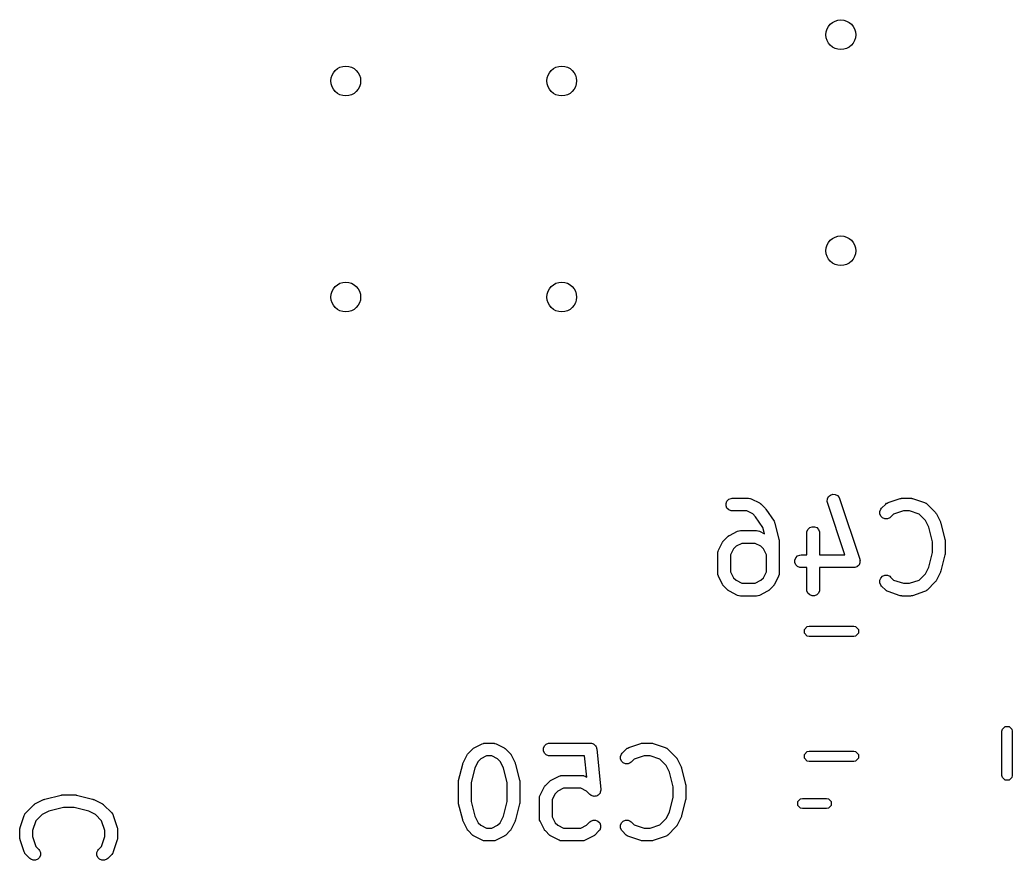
# Model space of a CAD drawing. Header units: inches. Extents: x -2.1 to 1.78, y 0.53 to 2.74.
# Drawn here: x -1.6209 to -1.1615, y 2.3543 to 2.7433 of the extents above; entities that cross this region are included whole.
import ezdxf

# ---------------------------------------------------------------- set-up
doc = ezdxf.new("R2010")
doc.units = ezdxf.units.IN
doc.header["$MEASUREMENT"] = 0
doc.layers.add('BLACK', color=250, linetype='CONTINUOUS')

msp = doc.modelspace()

# ---------------------------------------------------------------- linework, layer by layer
at = {"layer": 'BLACK', "linetype": 'CONTINUOUS'}
for p, q in [((-1.24703, 2.52156), (-1.24651, 2.52259)), ((-1.24651, 2.52259), (-1.24564, 2.52334)), ((-1.24564, 2.52334), (-1.24455, 2.52371)), ((-1.24455, 2.52371), (-1.2434, 2.52363)), ((-1.2434, 2.52363), (-1.24237, 2.52311)), ((-1.24237, 2.52311), (-1.24162, 2.52224)), ((-1.29395, 2.51948), (-1.2935, 2.52055)), ((-1.29395, 2.51833), (-1.29395, 2.51948)), ((-1.2935, 2.51726), (-1.29395, 2.51833)), ((-1.2935, 2.52055), (-1.29269, 2.52136)), ((-1.29269, 2.52136), (-1.29163, 2.5218)), ((-1.29163, 2.5218), (-1.29105, 2.52186)), ((-1.29105, 2.52186), (-1.28355, 2.52186)), ((-1.28355, 2.52186), (-1.28297, 2.5218)), ((-1.28297, 2.5218), (-1.28288, 2.52176)), ((-1.28288, 2.52176), (-1.28277, 2.52175)), ((-1.28277, 2.52175), (-1.28223, 2.52155)), ((-1.28223, 2.52155), (-1.27848, 2.51967)), ((-1.27848, 2.51967), (-1.27823, 2.51951)), ((-1.27823, 2.51951), (-1.27816, 2.51949)), ((-1.27816, 2.51949), (-1.27808, 2.51942)), ((-1.27808, 2.51942), (-1.27799, 2.51936)), ((-1.27799, 2.51936), (-1.27794, 2.5193)), ((-1.27794, 2.5193), (-1.27771, 2.51912)), ((-1.27771, 2.51912), (-1.27584, 2.51724)), ((-1.24711, 2.52041), (-1.24703, 2.52156)), ((-1.24698, 2.51985), (-1.24711, 2.52041)), ((-1.2389, 2.49561), (-1.24698, 2.51985)), ((-1.24162, 2.52224), (-1.24138, 2.52171)), ((-1.24138, 2.52171), (-1.23201, 2.49359)), ((-1.2219, 2.51724), (-1.22002, 2.51912)), ((-1.22002, 2.51912), (-1.21957, 2.51949)), ((-1.21957, 2.51949), (-1.21948, 2.51953)), ((-1.21948, 2.51953), (-1.2194, 2.5196)), ((-1.2194, 2.5196), (-1.21887, 2.51983)), ((-1.21887, 2.51983), (-1.21324, 2.52171)), ((-1.21324, 2.52171), (-1.21296, 2.52177)), ((-1.21296, 2.52177), (-1.21289, 2.5218)), ((-1.21289, 2.5218), (-1.21278, 2.52181)), ((-1.21278, 2.52181), (-1.21268, 2.52183)), ((-1.21268, 2.52183), (-1.2126, 2.52183)), ((-1.2126, 2.52183), (-1.21231, 2.52186)), ((-1.21231, 2.52186), (-1.20856, 2.52186)), ((-1.20856, 2.52186), (-1.20827, 2.52183)), ((-1.20827, 2.52183), (-1.20819, 2.52183)), ((-1.20819, 2.52183), (-1.20809, 2.52181)), ((-1.20809, 2.52181), (-1.20798, 2.5218)), ((-1.20798, 2.5218), (-1.20791, 2.52177)), ((-1.20791, 2.52177), (-1.20763, 2.52171)), ((-1.20763, 2.52171), (-1.202, 2.51983)), ((-1.202, 2.51983), (-1.20147, 2.5196)), ((-1.20147, 2.5196), (-1.20139, 2.51953)), ((-1.20139, 2.51953), (-1.2013, 2.51949)), ((-1.2013, 2.51949), (-1.20085, 2.51912)), ((-1.20085, 2.51912), (-1.1971, 2.51537)), ((-1.29269, 2.51645), (-1.2935, 2.51726)), ((-1.29163, 2.51601), (-1.29269, 2.51645)), ((-1.29105, 2.51595), (-1.29163, 2.51601)), ((-1.28425, 2.51595), (-1.29105, 2.51595)), ((-1.28155, 2.5146), (-1.28425, 2.51595)), ((-1.28022, 2.51327), (-1.28155, 2.5146)), ((-1.27692, 2.50832), (-1.28022, 2.51327)), ((-1.27584, 2.51724), (-1.27584, 2.51724)), ((-1.27584, 2.51724), (-1.27584, 2.51724)), ((-1.27584, 2.51724), (-1.27565, 2.51701)), ((-1.27565, 2.51701), (-1.27547, 2.5168)), ((-1.27547, 2.5168), (-1.27547, 2.51679)), ((-1.27547, 2.51679), (-1.27547, 2.51679)), ((-1.27547, 2.51679), (-1.27172, 2.51117)), ((-1.2227, 2.51573), (-1.22226, 2.5168)), ((-1.2227, 2.51458), (-1.2227, 2.51573)), ((-1.22226, 2.51351), (-1.2227, 2.51458)), ((-1.22226, 2.5168), (-1.2219, 2.51724)), ((-1.22145, 2.5127), (-1.22226, 2.51351)), ((-1.21634, 2.51445), (-1.21772, 2.51307)), ((-1.21183, 2.51595), (-1.21634, 2.51445)), ((-1.20904, 2.51595), (-1.21183, 2.51595)), ((-1.20453, 2.51445), (-1.20904, 2.51595)), ((-1.20161, 2.51153), (-1.20453, 2.51445)), ((-1.1971, 2.51537), (-1.19691, 2.51514)), ((-1.19691, 2.51514), (-1.19685, 2.51509)), ((-1.19685, 2.51509), (-1.1968, 2.515)), ((-1.1968, 2.515), (-1.19673, 2.51492)), ((-1.19673, 2.51492), (-1.1967, 2.51485)), ((-1.1967, 2.51485), (-1.19655, 2.5146)), ((-1.19655, 2.5146), (-1.19467, 2.51085)), ((-1.27172, 2.51117), (-1.27155, 2.51085)), ((-1.27155, 2.51085), (-1.27151, 2.51079)), ((-1.27151, 2.51079), (-1.27148, 2.51072)), ((-1.27148, 2.51072), (-1.27145, 2.51066)), ((-1.27145, 2.51066), (-1.27143, 2.51059)), ((-1.27143, 2.51059), (-1.27131, 2.51025)), ((-1.27131, 2.51025), (-1.26944, 2.50275)), ((-1.2552, 2.50824), (-1.25413, 2.50868)), ((-1.25413, 2.50868), (-1.25298, 2.50868)), ((-1.25298, 2.50868), (-1.25191, 2.50824)), ((-1.22038, 2.51226), (-1.22145, 2.5127)), ((-1.21923, 2.51226), (-1.22038, 2.51226)), ((-1.21817, 2.5127), (-1.21923, 2.51226)), ((-1.21772, 2.51307), (-1.21817, 2.5127)), ((-1.2001, 2.5085), (-1.20161, 2.51153)), ((-1.19467, 2.51085), (-1.19465, 2.51081)), ((-1.19465, 2.51081), (-1.19464, 2.51079)), ((-1.19464, 2.51079), (-1.19456, 2.51055)), ((-1.19456, 2.51055), (-1.19446, 2.51031)), ((-1.19446, 2.51031), (-1.19446, 2.51029)), ((-1.19446, 2.51029), (-1.19445, 2.51025)), ((-1.19445, 2.51025), (-1.19257, 2.50275)), ((-1.29501, 2.50224), (-1.29314, 2.50412)), ((-1.29314, 2.50412), (-1.29291, 2.50431)), ((-1.29291, 2.50431), (-1.29286, 2.50436)), ((-1.29286, 2.50436), (-1.29277, 2.50442)), ((-1.29277, 2.50442), (-1.29269, 2.50449)), ((-1.29269, 2.50449), (-1.29262, 2.50452)), ((-1.29262, 2.50452), (-1.29237, 2.50467)), ((-1.29237, 2.50467), (-1.28862, 2.50655)), ((-1.28862, 2.50655), (-1.28808, 2.50675)), ((-1.28808, 2.50675), (-1.28797, 2.50676)), ((-1.28797, 2.50676), (-1.28788, 2.5068)), ((-1.28788, 2.5068), (-1.2873, 2.50686)), ((-1.2873, 2.50686), (-1.2798, 2.50686)), ((-1.2798, 2.50686), (-1.27923, 2.5068)), ((-1.27923, 2.5068), (-1.27913, 2.50676)), ((-1.27913, 2.50676), (-1.27902, 2.50675)), ((-1.27902, 2.50675), (-1.27848, 2.50655)), ((-1.27848, 2.50655), (-1.27619, 2.5054)), ((-1.27619, 2.5054), (-1.27692, 2.50832)), ((-1.25651, 2.50578), (-1.25645, 2.50636)), ((-1.25651, 2.49561), (-1.25651, 2.50578)), ((-1.25645, 2.50636), (-1.25601, 2.50742)), ((-1.25601, 2.50742), (-1.2552, 2.50824)), ((-1.25191, 2.50824), (-1.2511, 2.50742)), ((-1.2511, 2.50742), (-1.25066, 2.50636)), ((-1.25066, 2.50636), (-1.2506, 2.50578)), ((-1.2506, 2.50578), (-1.2506, 2.49561)), ((-1.19839, 2.50167), (-1.2001, 2.5085)), ((-1.29744, 2.49773), (-1.29557, 2.50148)), ((-1.29557, 2.50148), (-1.29541, 2.50173)), ((-1.29541, 2.50173), (-1.29538, 2.5018)), ((-1.29538, 2.5018), (-1.29531, 2.50188)), ((-1.29531, 2.50188), (-1.29526, 2.50197)), ((-1.29526, 2.50197), (-1.2952, 2.50202)), ((-1.2952, 2.50202), (-1.29501, 2.50224)), ((-1.2893, 2.49961), (-1.2905, 2.49841)), ((-1.2866, 2.50095), (-1.2893, 2.49961)), ((-1.2805, 2.50095), (-1.2866, 2.50095)), ((-1.2778, 2.49961), (-1.2805, 2.50095)), ((-1.2766, 2.49841), (-1.2778, 2.49961)), ((-1.26944, 2.50275), (-1.26942, 2.50265)), ((-1.26942, 2.50265), (-1.26941, 2.50261)), ((-1.26941, 2.50261), (-1.26938, 2.50239)), ((-1.26938, 2.50239), (-1.26935, 2.50218)), ((-1.26935, 2.50218), (-1.26936, 2.50213)), ((-1.26936, 2.50213), (-1.26935, 2.50203)), ((-1.26935, 2.50203), (-1.26935, 2.48703)), ((-1.19839, 2.49677), (-1.19839, 2.50167)), ((-1.19257, 2.50275), (-1.19256, 2.50265)), ((-1.19256, 2.50265), (-1.19254, 2.50261)), ((-1.19254, 2.50261), (-1.19252, 2.50239)), ((-1.19252, 2.50239), (-1.19249, 2.50218)), ((-1.19249, 2.50218), (-1.19249, 2.50213)), ((-1.19249, 2.50213), (-1.19248, 2.50203)), ((-1.19248, 2.50203), (-1.19248, 2.49641)), ((-1.29775, 2.49641), (-1.2977, 2.49698)), ((-1.29775, 2.48703), (-1.29775, 2.49641)), ((-1.2977, 2.49698), (-1.29765, 2.49708)), ((-1.29765, 2.49719), (-1.29744, 2.49773)), ((-1.29765, 2.49708), (-1.29765, 2.49719)), ((-1.2905, 2.49841), (-1.29185, 2.49571)), ((-1.29185, 2.49571), (-1.29185, 2.48773)), ((-1.27526, 2.49571), (-1.2766, 2.49841)), ((-1.27526, 2.48773), (-1.27526, 2.49571)), ((-1.26163, 2.4943), (-1.26082, 2.49511)), ((-1.26082, 2.49511), (-1.25975, 2.49555)), ((-1.25975, 2.49555), (-1.25918, 2.49561)), ((-1.25918, 2.49561), (-1.25651, 2.49561)), ((-1.2506, 2.49561), (-1.2389, 2.49561)), ((-1.2001, 2.48994), (-1.19839, 2.49677)), ((-1.19257, 2.49569), (-1.19445, 2.48819)), ((-1.19256, 2.49579), (-1.19257, 2.49569)), ((-1.19254, 2.49583), (-1.19256, 2.49579)), ((-1.19252, 2.49605), (-1.19254, 2.49583)), ((-1.19249, 2.49626), (-1.19252, 2.49605)), ((-1.19248, 2.49641), (-1.19249, 2.49631)), ((-1.19249, 2.49631), (-1.19249, 2.49626)), ((-1.26207, 2.49323), (-1.26163, 2.4943)), ((-1.26207, 2.49208), (-1.26207, 2.49323)), ((-1.26163, 2.49102), (-1.26207, 2.49208)), ((-1.26082, 2.4902), (-1.26163, 2.49102)), ((-1.23283, 2.49054), (-1.23317, 2.4902)), ((-1.23247, 2.49085), (-1.23283, 2.49054)), ((-1.23243, 2.49094), (-1.23247, 2.49085)), ((-1.23235, 2.49102), (-1.23243, 2.49094)), ((-1.23217, 2.49146), (-1.23235, 2.49102)), ((-1.23196, 2.49188), (-1.23217, 2.49146)), ((-1.23201, 2.49359), (-1.23194, 2.49331)), ((-1.23195, 2.49198), (-1.23196, 2.49188)), ((-1.23191, 2.49208), (-1.23195, 2.49198)), ((-1.23194, 2.49331), (-1.23191, 2.49323)), ((-1.23191, 2.49323), (-1.23191, 2.49317)), ((-1.23191, 2.49317), (-1.23188, 2.49303)), ((-1.23188, 2.49303), (-1.23191, 2.49256)), ((-1.23191, 2.49256), (-1.23191, 2.49208)), ((-1.2977, 2.48646), (-1.29775, 2.48703)), ((-1.29765, 2.48636), (-1.2977, 2.48646)), ((-1.29765, 2.48625), (-1.29765, 2.48636)), ((-1.29744, 2.48571), (-1.29765, 2.48625)), ((-1.29557, 2.48196), (-1.29744, 2.48571)), ((-1.29185, 2.48773), (-1.2905, 2.48503)), ((-1.2766, 2.48503), (-1.27526, 2.48773)), ((-1.26966, 2.48571), (-1.27154, 2.48196)), ((-1.26945, 2.48625), (-1.26966, 2.48571)), ((-1.26941, 2.48646), (-1.26945, 2.48636)), ((-1.26945, 2.48636), (-1.26945, 2.48625)), ((-1.26935, 2.48703), (-1.26941, 2.48646)), ((-1.25975, 2.48976), (-1.26082, 2.4902)), ((-1.25918, 2.48971), (-1.25975, 2.48976)), ((-1.25651, 2.48971), (-1.25918, 2.48971)), ((-1.25651, 2.47953), (-1.25651, 2.48971)), ((-1.23481, 2.48971), (-1.2506, 2.48971)), ((-1.2506, 2.48971), (-1.2506, 2.47953)), ((-1.23452, 2.48973), (-1.23481, 2.48971)), ((-1.23444, 2.48973), (-1.23452, 2.48973)), ((-1.23438, 2.48975), (-1.23444, 2.48973)), ((-1.23423, 2.48976), (-1.23438, 2.48975)), ((-1.23379, 2.48994), (-1.23423, 2.48976)), ((-1.23334, 2.49009), (-1.23379, 2.48994)), ((-1.23326, 2.49016), (-1.23334, 2.49009)), ((-1.23317, 2.4902), (-1.23326, 2.49016)), ((-1.22226, 2.48492), (-1.22145, 2.48574)), ((-1.22145, 2.48574), (-1.22038, 2.48618)), ((-1.22038, 2.48618), (-1.21923, 2.48618)), ((-1.21923, 2.48618), (-1.21817, 2.48574)), ((-1.21817, 2.48574), (-1.21772, 2.48537)), ((-1.20453, 2.48399), (-1.20161, 2.48691)), ((-1.20161, 2.48691), (-1.2001, 2.48994)), ((-1.19467, 2.48759), (-1.19655, 2.48384)), ((-1.19465, 2.48763), (-1.19467, 2.48759)), ((-1.19464, 2.48765), (-1.19465, 2.48763)), ((-1.19456, 2.48789), (-1.19464, 2.48765)), ((-1.19446, 2.48813), (-1.19456, 2.48789)), ((-1.19445, 2.48819), (-1.19446, 2.48815)), ((-1.19446, 2.48815), (-1.19446, 2.48813)), ((-1.29541, 2.48172), (-1.29557, 2.48196)), ((-1.29538, 2.48164), (-1.29541, 2.48172)), ((-1.29531, 2.48156), (-1.29538, 2.48164)), ((-1.29526, 2.48147), (-1.29531, 2.48156)), ((-1.2952, 2.48142), (-1.29526, 2.48147)), ((-1.29501, 2.4812), (-1.2952, 2.48142)), ((-1.29314, 2.47932), (-1.29501, 2.4812)), ((-1.2905, 2.48503), (-1.2893, 2.48384)), ((-1.2893, 2.48384), (-1.2866, 2.48249)), ((-1.2866, 2.48249), (-1.2805, 2.48249)), ((-1.2805, 2.48249), (-1.2778, 2.48384)), ((-1.2778, 2.48384), (-1.2766, 2.48503)), ((-1.27209, 2.4812), (-1.27396, 2.47932)), ((-1.2719, 2.48142), (-1.27209, 2.4812)), ((-1.27184, 2.48147), (-1.2719, 2.48142)), ((-1.27179, 2.48156), (-1.27184, 2.48147)), ((-1.27172, 2.48164), (-1.27179, 2.48156)), ((-1.27169, 2.48172), (-1.27172, 2.48164)), ((-1.27154, 2.48196), (-1.27169, 2.48172)), ((-1.2227, 2.48386), (-1.22226, 2.48492)), ((-1.2227, 2.48271), (-1.2227, 2.48386)), ((-1.22226, 2.48164), (-1.2227, 2.48271)), ((-1.2219, 2.4812), (-1.22226, 2.48164)), ((-1.22002, 2.47932), (-1.2219, 2.4812)), ((-1.21772, 2.48537), (-1.21634, 2.48399)), ((-1.21634, 2.48399), (-1.21183, 2.48249)), ((-1.21183, 2.48249), (-1.20904, 2.48249)), ((-1.20904, 2.48249), (-1.20453, 2.48399)), ((-1.1971, 2.48307), (-1.20085, 2.47932)), ((-1.19691, 2.4833), (-1.1971, 2.48307)), ((-1.19685, 2.48335), (-1.19691, 2.4833)), ((-1.1968, 2.48344), (-1.19685, 2.48335)), ((-1.19673, 2.48352), (-1.1968, 2.48344)), ((-1.1967, 2.48359), (-1.19673, 2.48352)), ((-1.19655, 2.48384), (-1.1967, 2.48359)), ((-1.29291, 2.47914), (-1.29314, 2.47932)), ((-1.29286, 2.47908), (-1.29291, 2.47914)), ((-1.29277, 2.47902), (-1.29286, 2.47908)), ((-1.29269, 2.47895), (-1.29277, 2.47902)), ((-1.29262, 2.47892), (-1.29269, 2.47895)), ((-1.29237, 2.47877), (-1.29262, 2.47892)), ((-1.28862, 2.47689), (-1.29237, 2.47877)), ((-1.28808, 2.47669), (-1.28862, 2.47689)), ((-1.28797, 2.47668), (-1.28808, 2.47669)), ((-1.28788, 2.47664), (-1.28797, 2.47668)), ((-1.2873, 2.47658), (-1.28788, 2.47664)), ((-1.2798, 2.47658), (-1.2873, 2.47658)), ((-1.27923, 2.47664), (-1.2798, 2.47658)), ((-1.27913, 2.47668), (-1.27923, 2.47664)), ((-1.27902, 2.47669), (-1.27913, 2.47668)), ((-1.27848, 2.47689), (-1.27902, 2.47669)), ((-1.27473, 2.47877), (-1.27848, 2.47689)), ((-1.27448, 2.47892), (-1.27473, 2.47877)), ((-1.27441, 2.47895), (-1.27448, 2.47892)), ((-1.27433, 2.47902), (-1.27441, 2.47895)), ((-1.27424, 2.47908), (-1.27433, 2.47902)), ((-1.27419, 2.47914), (-1.27424, 2.47908)), ((-1.27396, 2.47932), (-1.27419, 2.47914)), ((-1.25645, 2.47896), (-1.25651, 2.47953)), ((-1.25601, 2.47789), (-1.25645, 2.47896)), ((-1.2552, 2.47708), (-1.25601, 2.47789)), ((-1.25413, 2.47664), (-1.2552, 2.47708)), ((-1.25298, 2.47664), (-1.25413, 2.47664)), ((-1.25191, 2.47708), (-1.25298, 2.47664)), ((-1.2511, 2.47789), (-1.25191, 2.47708)), ((-1.25066, 2.47896), (-1.2511, 2.47789)), ((-1.2506, 2.47953), (-1.25066, 2.47896)), ((-1.21957, 2.47895), (-1.22002, 2.47932)), ((-1.21948, 2.47891), (-1.21957, 2.47895)), ((-1.2194, 2.47884), (-1.21948, 2.47891)), ((-1.21887, 2.47861), (-1.2194, 2.47884)), ((-1.21324, 2.47673), (-1.21887, 2.47861)), ((-1.21296, 2.47667), (-1.21324, 2.47673)), ((-1.21289, 2.47664), (-1.21296, 2.47667)), ((-1.21278, 2.47663), (-1.21289, 2.47664)), ((-1.21268, 2.47661), (-1.21278, 2.47663)), ((-1.2126, 2.47661), (-1.21268, 2.47661)), ((-1.21231, 2.47658), (-1.2126, 2.47661)), ((-1.20856, 2.47658), (-1.21231, 2.47658)), ((-1.20827, 2.47661), (-1.20856, 2.47658)), ((-1.20819, 2.47661), (-1.20827, 2.47661)), ((-1.20809, 2.47663), (-1.20819, 2.47661)), ((-1.20798, 2.47664), (-1.20809, 2.47663)), ((-1.20791, 2.47667), (-1.20798, 2.47664)), ((-1.20763, 2.47673), (-1.20791, 2.47667)), ((-1.202, 2.47861), (-1.20763, 2.47673)), ((-1.20147, 2.47884), (-1.202, 2.47861)), ((-1.20139, 2.47891), (-1.20147, 2.47884)), ((-1.2013, 2.47895), (-1.20139, 2.47891)), ((-1.20085, 2.47932), (-1.2013, 2.47895)), ((-1.25759, 2.46114), (-1.25631, 2.46242)), ((-1.25759, 2.45933), (-1.25759, 2.46114)), ((-1.25631, 2.45805), (-1.25759, 2.45933)), ((-1.25631, 2.46242), (-1.2554, 2.4626)), ((-1.2554, 2.4626), (-1.23483, 2.4626)), ((-1.23483, 2.4626), (-1.23393, 2.46242)), ((-1.23393, 2.46242), (-1.23265, 2.46114)), ((-1.23265, 2.45933), (-1.23393, 2.45805)), ((-1.23265, 2.46114), (-1.23265, 2.45933)), ((-1.2554, 2.45787), (-1.25631, 2.45805)), ((-1.23483, 2.45787), (-1.2554, 2.45787)), ((-1.23393, 2.45805), (-1.23483, 2.45787)), ((-1.16618, 2.41403), (-1.166, 2.41493)), ((-1.16618, 2.39345), (-1.16618, 2.41403)), ((-1.166, 2.41493), (-1.16472, 2.41621)), ((-1.16472, 2.41621), (-1.16291, 2.41621)), ((-1.16291, 2.41621), (-1.16164, 2.41493)), ((-1.16164, 2.41493), (-1.16146, 2.41403)), ((-1.16146, 2.41403), (-1.16146, 2.39345)), ((-1.41057, 2.40629), (-1.40682, 2.40816)), ((-1.40682, 2.40816), (-1.40628, 2.40837)), ((-1.40628, 2.40837), (-1.40618, 2.40837)), ((-1.40618, 2.40837), (-1.40608, 2.40841)), ((-1.40608, 2.40841), (-1.4055, 2.40847)), ((-1.4055, 2.40847), (-1.40175, 2.40847)), ((-1.40175, 2.40847), (-1.40118, 2.40841)), ((-1.40118, 2.40841), (-1.40108, 2.40837)), ((-1.40108, 2.40837), (-1.40097, 2.40837)), ((-1.40097, 2.40837), (-1.40043, 2.40816)), ((-1.40043, 2.40816), (-1.39668, 2.40629)), ((-1.37796, 2.40716), (-1.37715, 2.40797)), ((-1.37715, 2.40797), (-1.37608, 2.40841)), ((-1.37608, 2.40841), (-1.37551, 2.40847)), ((-1.37551, 2.40847), (-1.35676, 2.40847)), ((-1.35676, 2.40847), (-1.35655, 2.40845)), ((-1.35655, 2.40845), (-1.35648, 2.40846)), ((-1.35648, 2.40846), (-1.35641, 2.40844)), ((-1.35641, 2.40844), (-1.35618, 2.40841)), ((-1.35618, 2.40841), (-1.35579, 2.40825)), ((-1.35579, 2.40825), (-1.35537, 2.40813)), ((-1.35537, 2.40813), (-1.35526, 2.40803)), ((-1.35526, 2.40803), (-1.35512, 2.40797)), ((-1.35512, 2.40797), (-1.35481, 2.40767)), ((-1.35481, 2.40767), (-1.35448, 2.4074)), ((-1.33895, 2.40645), (-1.33332, 2.40832)), ((-1.33332, 2.40832), (-1.33304, 2.40839)), ((-1.33304, 2.40839), (-1.33296, 2.40841)), ((-1.33296, 2.40841), (-1.33286, 2.40843)), ((-1.33286, 2.40843), (-1.33276, 2.40845)), ((-1.33276, 2.40845), (-1.33268, 2.40844)), ((-1.33268, 2.40844), (-1.33239, 2.40847)), ((-1.33239, 2.40847), (-1.32864, 2.40847)), ((-1.32864, 2.40847), (-1.32835, 2.40844)), ((-1.32835, 2.40844), (-1.32827, 2.40845)), ((-1.32827, 2.40845), (-1.32817, 2.40843)), ((-1.32817, 2.40843), (-1.32806, 2.40841)), ((-1.32806, 2.40841), (-1.32799, 2.40839)), ((-1.32799, 2.40839), (-1.32771, 2.40832)), ((-1.32771, 2.40832), (-1.32208, 2.40645)), ((-1.41564, 2.39934), (-1.41377, 2.40309)), ((-1.41377, 2.40309), (-1.41361, 2.40334)), ((-1.41361, 2.40334), (-1.41358, 2.40341)), ((-1.41358, 2.40341), (-1.41352, 2.40349)), ((-1.41352, 2.40349), (-1.41346, 2.40358)), ((-1.41346, 2.40358), (-1.4134, 2.40363)), ((-1.4134, 2.40363), (-1.41322, 2.40386)), ((-1.41322, 2.40386), (-1.41134, 2.40573)), ((-1.41134, 2.40573), (-1.41112, 2.40592)), ((-1.41112, 2.40592), (-1.41106, 2.40598)), ((-1.41106, 2.40598), (-1.41098, 2.40603)), ((-1.41098, 2.40603), (-1.41089, 2.4061)), ((-1.41089, 2.4061), (-1.41082, 2.40613)), ((-1.41082, 2.40613), (-1.41057, 2.40629)), ((-1.39668, 2.40629), (-1.39644, 2.40613)), ((-1.39644, 2.40613), (-1.39636, 2.4061)), ((-1.39636, 2.4061), (-1.39628, 2.40603)), ((-1.39628, 2.40603), (-1.39619, 2.40598)), ((-1.39619, 2.40598), (-1.39614, 2.40592)), ((-1.39614, 2.40592), (-1.39592, 2.40573)), ((-1.39592, 2.40573), (-1.39404, 2.40386)), ((-1.39404, 2.40386), (-1.39386, 2.40363)), ((-1.39386, 2.40363), (-1.3938, 2.40358)), ((-1.3938, 2.40358), (-1.39374, 2.40349)), ((-1.39374, 2.40349), (-1.39368, 2.40341)), ((-1.39368, 2.40341), (-1.39365, 2.40334)), ((-1.39365, 2.40334), (-1.39349, 2.40309)), ((-1.39349, 2.40309), (-1.39161, 2.39934)), ((-1.3784, 2.4061), (-1.37796, 2.40716)), ((-1.3784, 2.40494), (-1.3784, 2.4061)), ((-1.37796, 2.40388), (-1.3784, 2.40494)), ((-1.37715, 2.40306), (-1.37796, 2.40388)), ((-1.37608, 2.40262), (-1.37715, 2.40306)), ((-1.35448, 2.4074), (-1.35441, 2.40726)), ((-1.35441, 2.40726), (-1.35431, 2.40716)), ((-1.35431, 2.40716), (-1.35414, 2.40676)), ((-1.35414, 2.40676), (-1.35394, 2.40638)), ((-1.35394, 2.40638), (-1.35389, 2.40616)), ((-1.35389, 2.40616), (-1.35386, 2.4061)), ((-1.35386, 2.4061), (-1.35386, 2.40602)), ((-1.35386, 2.40602), (-1.35382, 2.40581)), ((-1.35382, 2.40581), (-1.35195, 2.38707)), ((-1.34278, 2.40235), (-1.34234, 2.40341)), ((-1.34234, 2.40341), (-1.34198, 2.40386)), ((-1.34198, 2.40386), (-1.3401, 2.40573)), ((-1.3401, 2.40573), (-1.33965, 2.4061)), ((-1.33965, 2.4061), (-1.33956, 2.40614)), ((-1.33956, 2.40614), (-1.33948, 2.40621)), ((-1.33948, 2.40621), (-1.33895, 2.40645)), ((-1.32208, 2.40645), (-1.32155, 2.40621)), ((-1.32155, 2.40621), (-1.32147, 2.40614)), ((-1.32147, 2.40614), (-1.32137, 2.4061)), ((-1.32137, 2.4061), (-1.32093, 2.40573)), ((-1.32093, 2.40573), (-1.31718, 2.40198)), ((-1.25759, 2.40327), (-1.25631, 2.40454)), ((-1.25759, 2.40146), (-1.25759, 2.40327)), ((-1.25631, 2.40454), (-1.2554, 2.40472)), ((-1.2554, 2.40472), (-1.23483, 2.40472)), ((-1.23483, 2.40472), (-1.23393, 2.40454)), ((-1.23393, 2.40454), (-1.23265, 2.40327)), ((-1.23265, 2.40327), (-1.23265, 2.40146)), ((-1.41774, 2.39124), (-1.41587, 2.39874)), ((-1.41587, 2.39874), (-1.41585, 2.39878)), ((-1.41585, 2.3988), (-1.41576, 2.39904)), ((-1.41585, 2.39878), (-1.41585, 2.3988)), ((-1.41576, 2.39904), (-1.41567, 2.39928)), ((-1.41567, 2.39928), (-1.41566, 2.3993)), ((-1.41566, 2.3993), (-1.41564, 2.39934)), ((-1.4087, 2.40002), (-1.41022, 2.39699)), ((-1.4075, 2.40122), (-1.4087, 2.40002)), ((-1.40481, 2.40257), (-1.4075, 2.40122)), ((-1.40245, 2.40257), (-1.40481, 2.40257)), ((-1.39975, 2.40122), (-1.40245, 2.40257)), ((-1.39856, 2.40002), (-1.39975, 2.40122)), ((-1.39704, 2.39699), (-1.39856, 2.40002)), ((-1.39161, 2.39934), (-1.3916, 2.3993)), ((-1.3916, 2.3993), (-1.39159, 2.39928)), ((-1.39159, 2.39928), (-1.3915, 2.39904)), ((-1.3915, 2.39904), (-1.39141, 2.3988)), ((-1.39141, 2.3988), (-1.39141, 2.39878)), ((-1.39141, 2.39878), (-1.39139, 2.39874)), ((-1.39139, 2.39874), (-1.38952, 2.39124)), ((-1.37551, 2.40257), (-1.37608, 2.40262)), ((-1.35943, 2.40257), (-1.37551, 2.40257)), ((-1.35846, 2.39279), (-1.35943, 2.40257)), ((-1.34278, 2.40119), (-1.34278, 2.40235)), ((-1.34234, 2.40013), (-1.34278, 2.40119)), ((-1.34153, 2.39931), (-1.34234, 2.40013)), ((-1.34046, 2.39887), (-1.34153, 2.39931)), ((-1.33931, 2.39887), (-1.34046, 2.39887)), ((-1.33825, 2.39931), (-1.33931, 2.39887)), ((-1.3378, 2.39968), (-1.33825, 2.39931)), ((-1.33642, 2.40106), (-1.3378, 2.39968)), ((-1.33191, 2.40257), (-1.33642, 2.40106)), ((-1.32912, 2.40257), (-1.33191, 2.40257)), ((-1.32461, 2.40106), (-1.32912, 2.40257)), ((-1.32169, 2.39815), (-1.32461, 2.40106)), ((-1.31718, 2.40198), (-1.31699, 2.40176)), ((-1.31699, 2.40176), (-1.31693, 2.40171)), ((-1.31693, 2.40171), (-1.31688, 2.40162)), ((-1.31688, 2.40162), (-1.31681, 2.40154)), ((-1.31681, 2.40154), (-1.31678, 2.40146)), ((-1.31678, 2.40146), (-1.31662, 2.40122)), ((-1.31662, 2.40122), (-1.31475, 2.39747)), ((-1.25631, 2.40018), (-1.25759, 2.40146)), ((-1.2554, 2.4), (-1.25631, 2.40018)), ((-1.23483, 2.4), (-1.2554, 2.4)), ((-1.23393, 2.40018), (-1.23483, 2.4)), ((-1.23265, 2.40146), (-1.23393, 2.40018)), ((-1.41022, 2.39699), (-1.41193, 2.39016)), ((-1.39533, 2.39016), (-1.39704, 2.39699)), ((-1.32018, 2.39511), (-1.32169, 2.39815)), ((-1.31847, 2.38828), (-1.32018, 2.39511)), ((-1.31475, 2.39747), (-1.31473, 2.39742)), ((-1.31473, 2.39742), (-1.31472, 2.39741)), ((-1.31472, 2.39741), (-1.31463, 2.39716)), ((-1.31463, 2.39716), (-1.31454, 2.39693)), ((-1.31454, 2.39693), (-1.31454, 2.3969)), ((-1.31454, 2.3969), (-1.31453, 2.39686)), ((-1.31453, 2.39686), (-1.31265, 2.38936)), ((-1.41783, 2.39066), (-1.4178, 2.39088)), ((-1.41782, 2.39062), (-1.41783, 2.39066)), ((-1.41783, 2.39052), (-1.41782, 2.39062)), ((-1.41783, 2.38115), (-1.41783, 2.39052)), ((-1.4178, 2.39088), (-1.41777, 2.3911)), ((-1.41777, 2.3911), (-1.41776, 2.39114)), ((-1.41776, 2.39114), (-1.41774, 2.39124)), ((-1.41193, 2.39016), (-1.41193, 2.38151)), ((-1.39533, 2.38151), (-1.39533, 2.39016)), ((-1.38952, 2.39124), (-1.3895, 2.39114)), ((-1.3895, 2.39114), (-1.38948, 2.3911)), ((-1.38948, 2.3911), (-1.38946, 2.39088)), ((-1.38946, 2.39088), (-1.38943, 2.39066)), ((-1.38943, 2.39066), (-1.38944, 2.39062)), ((-1.38944, 2.39062), (-1.38943, 2.39052)), ((-1.38943, 2.39052), (-1.38943, 2.38115)), ((-1.3776, 2.38886), (-1.37572, 2.39073)), ((-1.37572, 2.39073), (-1.37549, 2.39092)), ((-1.37549, 2.39092), (-1.37544, 2.39098)), ((-1.37544, 2.39098), (-1.37535, 2.39103)), ((-1.37535, 2.39103), (-1.37527, 2.3911)), ((-1.37527, 2.3911), (-1.3752, 2.39113)), ((-1.3752, 2.39113), (-1.37495, 2.39129)), ((-1.37495, 2.39129), (-1.3712, 2.39316)), ((-1.3712, 2.39316), (-1.37066, 2.39337)), ((-1.37066, 2.39337), (-1.37056, 2.39338)), ((-1.37056, 2.39338), (-1.37046, 2.39342)), ((-1.37046, 2.39342), (-1.36988, 2.39347)), ((-1.36988, 2.39347), (-1.36051, 2.39347)), ((-1.36051, 2.39347), (-1.35993, 2.39342)), ((-1.35993, 2.39342), (-1.35984, 2.39338)), ((-1.35984, 2.39338), (-1.35973, 2.39337)), ((-1.35973, 2.39337), (-1.35919, 2.39316)), ((-1.35919, 2.39316), (-1.35846, 2.39279)), ((-1.31265, 2.38936), (-1.31264, 2.38926)), ((-1.31264, 2.38926), (-1.31262, 2.38922)), ((-1.31262, 2.38922), (-1.3126, 2.38901)), ((-1.166, 2.39255), (-1.16618, 2.39345)), ((-1.16472, 2.39127), (-1.166, 2.39255)), ((-1.16291, 2.39127), (-1.16472, 2.39127)), ((-1.16164, 2.39255), (-1.16291, 2.39127)), ((-1.16146, 2.39345), (-1.16164, 2.39255)), ((-1.38002, 2.38434), (-1.37815, 2.38809)), ((-1.37815, 2.38809), (-1.37799, 2.38834)), ((-1.37799, 2.38834), (-1.37796, 2.38841)), ((-1.37796, 2.38841), (-1.3779, 2.38849)), ((-1.3779, 2.38849), (-1.37784, 2.38858)), ((-1.37784, 2.38858), (-1.37778, 2.38863)), ((-1.37778, 2.38863), (-1.3776, 2.38886)), ((-1.37308, 2.38502), (-1.37443, 2.38232)), ((-1.37188, 2.38622), (-1.37308, 2.38502)), ((-1.36919, 2.38757), (-1.37188, 2.38622)), ((-1.36121, 2.38757), (-1.36919, 2.38757)), ((-1.35851, 2.38622), (-1.36121, 2.38757)), ((-1.35697, 2.38468), (-1.35851, 2.38622)), ((-1.35653, 2.38432), (-1.35697, 2.38468)), ((-1.35274, 2.38483), (-1.35301, 2.38449)), ((-1.35243, 2.38513), (-1.35274, 2.38483)), ((-1.35237, 2.38527), (-1.35243, 2.38513)), ((-1.35228, 2.38538), (-1.35237, 2.38527)), ((-1.35215, 2.3858), (-1.35228, 2.38538)), ((-1.35199, 2.3862), (-1.35215, 2.3858)), ((-1.35195, 2.38649), (-1.35199, 2.38634)), ((-1.35199, 2.38634), (-1.35199, 2.3862)), ((-1.35195, 2.38707), (-1.35195, 2.38649)), ((-1.31847, 2.38339), (-1.31847, 2.38828)), ((-1.3126, 2.38901), (-1.31257, 2.38879)), ((-1.31257, 2.38879), (-1.31257, 2.38875)), ((-1.31257, 2.38875), (-1.31256, 2.38865)), ((-1.31256, 2.38865), (-1.31256, 2.38302)), ((-1.61442, 2.37991), (-1.6142, 2.3801)), ((-1.6142, 2.3801), (-1.61415, 2.38015)), ((-1.61415, 2.38015), (-1.61406, 2.38021)), ((-1.61406, 2.38021), (-1.61398, 2.38028)), ((-1.61398, 2.38028), (-1.6139, 2.38031)), ((-1.6139, 2.38031), (-1.61366, 2.38046)), ((-1.61366, 2.38046), (-1.60991, 2.38234)), ((-1.60991, 2.38234), (-1.60986, 2.38235)), ((-1.60986, 2.38235), (-1.60985, 2.38237)), ((-1.60985, 2.38237), (-1.60961, 2.38245)), ((-1.60961, 2.38245), (-1.60937, 2.38254)), ((-1.60937, 2.38254), (-1.60934, 2.38255)), ((-1.60934, 2.38255), (-1.6093, 2.38256)), ((-1.6093, 2.38256), (-1.6018, 2.38444)), ((-1.6018, 2.38444), (-1.6017, 2.38445)), ((-1.6017, 2.38445), (-1.60166, 2.38447)), ((-1.60166, 2.38447), (-1.60145, 2.38449)), ((-1.60145, 2.38449), (-1.60123, 2.38452)), ((-1.60123, 2.38452), (-1.60119, 2.38451)), ((-1.60119, 2.38451), (-1.60109, 2.38452)), ((-1.60109, 2.38452), (-1.59546, 2.38452)), ((-1.59546, 2.38452), (-1.59536, 2.38451)), ((-1.59536, 2.38451), (-1.59532, 2.38452)), ((-1.59532, 2.38452), (-1.5951, 2.38449)), ((-1.5951, 2.38449), (-1.59489, 2.38447)), ((-1.59489, 2.38447), (-1.59485, 2.38445)), ((-1.59485, 2.38445), (-1.59475, 2.38444)), ((-1.59475, 2.38444), (-1.58725, 2.38256)), ((-1.58725, 2.38256), (-1.58721, 2.38255)), ((-1.58721, 2.38255), (-1.58718, 2.38254)), ((-1.58718, 2.38254), (-1.58694, 2.38245)), ((-1.58694, 2.38245), (-1.5867, 2.38237)), ((-1.5867, 2.38237), (-1.58669, 2.38235)), ((-1.58669, 2.38235), (-1.58664, 2.38234)), ((-1.58664, 2.38234), (-1.58289, 2.38046)), ((-1.58289, 2.38046), (-1.58265, 2.38031)), ((-1.58265, 2.38031), (-1.58257, 2.38028)), ((-1.58257, 2.38028), (-1.58249, 2.38021)), ((-1.58249, 2.38021), (-1.5824, 2.38015)), ((-1.5824, 2.38015), (-1.58235, 2.3801)), ((-1.58235, 2.3801), (-1.58213, 2.37991)), ((-1.41782, 2.38105), (-1.41783, 2.38115)), ((-1.41783, 2.381), (-1.41782, 2.38105)), ((-1.4178, 2.38079), (-1.41783, 2.381)), ((-1.41777, 2.38057), (-1.4178, 2.38079)), ((-1.41776, 2.38053), (-1.41777, 2.38057)), ((-1.41774, 2.38043), (-1.41776, 2.38053)), ((-1.41587, 2.37293), (-1.41774, 2.38043)), ((-1.41193, 2.38151), (-1.41022, 2.37468)), ((-1.39704, 2.37468), (-1.39533, 2.38151)), ((-1.38952, 2.38043), (-1.39139, 2.37293)), ((-1.3895, 2.38053), (-1.38952, 2.38043)), ((-1.38948, 2.38057), (-1.3895, 2.38053)), ((-1.38946, 2.38079), (-1.38948, 2.38057)), ((-1.38943, 2.381), (-1.38946, 2.38079)), ((-1.38943, 2.38115), (-1.38944, 2.38105)), ((-1.38944, 2.38105), (-1.38943, 2.381)), ((-1.38034, 2.38302), (-1.38028, 2.3836)), ((-1.38034, 2.37365), (-1.38034, 2.38302)), ((-1.38028, 2.3836), (-1.38024, 2.3837)), ((-1.38024, 2.3837), (-1.38023, 2.3838)), ((-1.38023, 2.3838), (-1.38002, 2.38434)), ((-1.37443, 2.38232), (-1.37443, 2.37434)), ((-1.35639, 2.38426), (-1.35653, 2.38432)), ((-1.35627, 2.38417), (-1.35639, 2.38426)), ((-1.35586, 2.38404), (-1.35627, 2.38417)), ((-1.35546, 2.38388), (-1.35586, 2.38404)), ((-1.35531, 2.38388), (-1.35546, 2.38388)), ((-1.35517, 2.38383), (-1.35531, 2.38388)), ((-1.35474, 2.38388), (-1.35517, 2.38383)), ((-1.35431, 2.38388), (-1.35474, 2.38388)), ((-1.35417, 2.38393), (-1.35431, 2.38388)), ((-1.35402, 2.38395), (-1.35417, 2.38393)), ((-1.35364, 2.38415), (-1.35402, 2.38395)), ((-1.35325, 2.38432), (-1.35364, 2.38415)), ((-1.35314, 2.38442), (-1.35325, 2.38432)), ((-1.35301, 2.38449), (-1.35314, 2.38442)), ((-1.32018, 2.37655), (-1.31847, 2.38339)), ((-1.31265, 2.38231), (-1.31453, 2.37481)), ((-1.31264, 2.38241), (-1.31265, 2.38231)), ((-1.31262, 2.38245), (-1.31264, 2.38241)), ((-1.3126, 2.38266), (-1.31262, 2.38245)), ((-1.31257, 2.38288), (-1.3126, 2.38266)), ((-1.31256, 2.38302), (-1.31257, 2.38292)), ((-1.31257, 2.38292), (-1.31257, 2.38288)), ((-1.26071, 2.38142), (-1.25943, 2.38269)), ((-1.26071, 2.37961), (-1.26071, 2.38142)), ((-1.25943, 2.38269), (-1.25853, 2.38287)), ((-1.25853, 2.38287), (-1.24746, 2.38287)), ((-1.24746, 2.38287), (-1.24655, 2.38269)), ((-1.24655, 2.38269), (-1.24528, 2.38142)), ((-1.24528, 2.38142), (-1.24528, 2.37961)), ((-1.61889, 2.37501), (-1.61865, 2.37553)), ((-1.61865, 2.37553), (-1.61858, 2.37561)), ((-1.61858, 2.37561), (-1.61854, 2.37571)), ((-1.61854, 2.37571), (-1.61817, 2.37616)), ((-1.61817, 2.37616), (-1.61442, 2.37991)), ((-1.61059, 2.37539), (-1.6135, 2.37248)), ((-1.60756, 2.37691), (-1.61059, 2.37539)), ((-1.60072, 2.37862), (-1.60756, 2.37691)), ((-1.59583, 2.37862), (-1.60072, 2.37862)), ((-1.58899, 2.37691), (-1.59583, 2.37862)), ((-1.58596, 2.37539), (-1.58899, 2.37691)), ((-1.58305, 2.37248), (-1.58596, 2.37539)), ((-1.58213, 2.37991), (-1.57838, 2.37616)), ((-1.57838, 2.37616), (-1.57801, 2.37571)), ((-1.57801, 2.37571), (-1.57797, 2.37561)), ((-1.57797, 2.37561), (-1.5779, 2.37553)), ((-1.5779, 2.37553), (-1.57766, 2.37501)), ((-1.32169, 2.37352), (-1.32018, 2.37655)), ((-1.25943, 2.37833), (-1.26071, 2.37961)), ((-1.25853, 2.37815), (-1.25943, 2.37833)), ((-1.24746, 2.37815), (-1.25853, 2.37815)), ((-1.24655, 2.37833), (-1.24746, 2.37815)), ((-1.24528, 2.37961), (-1.24655, 2.37833)), ((-1.62076, 2.36938), (-1.61889, 2.37501)), ((-1.6135, 2.37248), (-1.61501, 2.36797)), ((-1.58154, 2.36797), (-1.58305, 2.37248)), ((-1.57766, 2.37501), (-1.57579, 2.36938)), ((-1.41585, 2.37289), (-1.41587, 2.37293)), ((-1.41585, 2.37287), (-1.41585, 2.37289)), ((-1.41576, 2.37263), (-1.41585, 2.37287)), ((-1.41567, 2.37239), (-1.41576, 2.37263)), ((-1.41566, 2.37237), (-1.41567, 2.37239)), ((-1.41564, 2.37233), (-1.41566, 2.37237)), ((-1.41377, 2.36858), (-1.41564, 2.37233)), ((-1.41022, 2.37468), (-1.4087, 2.37165)), ((-1.4087, 2.37165), (-1.4075, 2.37045)), ((-1.39975, 2.37045), (-1.39856, 2.37165)), ((-1.39856, 2.37165), (-1.39704, 2.37468)), ((-1.39161, 2.37233), (-1.39349, 2.36858)), ((-1.3916, 2.37237), (-1.39161, 2.37233)), ((-1.39159, 2.37239), (-1.3916, 2.37237)), ((-1.3915, 2.37263), (-1.39159, 2.37239)), ((-1.39141, 2.37287), (-1.3915, 2.37263)), ((-1.39139, 2.37293), (-1.39141, 2.37289)), ((-1.39141, 2.37289), (-1.39141, 2.37287)), ((-1.38028, 2.37307), (-1.38034, 2.37365)), ((-1.38024, 2.37297), (-1.38028, 2.37307)), ((-1.38023, 2.37287), (-1.38024, 2.37297)), ((-1.38002, 2.37233), (-1.38023, 2.37287)), ((-1.37815, 2.36858), (-1.38002, 2.37233)), ((-1.37443, 2.37434), (-1.37308, 2.37165)), ((-1.37308, 2.37165), (-1.37188, 2.37045)), ((-1.35851, 2.37045), (-1.35697, 2.37199)), ((-1.35697, 2.37199), (-1.35653, 2.37235)), ((-1.35653, 2.37235), (-1.35546, 2.37279)), ((-1.35546, 2.37279), (-1.35431, 2.37279)), ((-1.35431, 2.37279), (-1.35325, 2.37235)), ((-1.35325, 2.37235), (-1.35243, 2.37154)), ((-1.35243, 2.37154), (-1.35199, 2.37047)), ((-1.34278, 2.37047), (-1.34234, 2.37154)), ((-1.34234, 2.37154), (-1.34153, 2.37235)), ((-1.34153, 2.37235), (-1.34046, 2.37279)), ((-1.34046, 2.37279), (-1.33931, 2.37279)), ((-1.33931, 2.37279), (-1.33825, 2.37235)), ((-1.33825, 2.37235), (-1.3378, 2.37199)), ((-1.3378, 2.37199), (-1.33642, 2.3706)), ((-1.32461, 2.3706), (-1.32169, 2.37352)), ((-1.31475, 2.3742), (-1.31662, 2.37045)), ((-1.31473, 2.37424), (-1.31475, 2.3742)), ((-1.31472, 2.37426), (-1.31473, 2.37424)), ((-1.31463, 2.3745), (-1.31472, 2.37426)), ((-1.31454, 2.37474), (-1.31463, 2.3745)), ((-1.31453, 2.37481), (-1.31454, 2.37476)), ((-1.31454, 2.37476), (-1.31454, 2.37474)), ((-1.62091, 2.36845), (-1.62088, 2.36874)), ((-1.62091, 2.3647), (-1.62091, 2.36845)), ((-1.62089, 2.36882), (-1.62087, 2.36892)), ((-1.62088, 2.36874), (-1.62089, 2.36882)), ((-1.62087, 2.36892), (-1.62086, 2.36902)), ((-1.62086, 2.36902), (-1.62083, 2.3691)), ((-1.62083, 2.3691), (-1.62076, 2.36938)), ((-1.61501, 2.36797), (-1.61501, 2.36518)), ((-1.58154, 2.36518), (-1.58154, 2.36797)), ((-1.57579, 2.36938), (-1.57572, 2.3691)), ((-1.57572, 2.3691), (-1.57569, 2.36902)), ((-1.57569, 2.36902), (-1.57568, 2.36892)), ((-1.57568, 2.36892), (-1.57566, 2.36882)), ((-1.57566, 2.36882), (-1.57567, 2.36874)), ((-1.57567, 2.36874), (-1.57564, 2.36845)), ((-1.57564, 2.36845), (-1.57564, 2.3647)), ((-1.41361, 2.36833), (-1.41377, 2.36858)), ((-1.41358, 2.36826), (-1.41361, 2.36833)), ((-1.41352, 2.36818), (-1.41358, 2.36826)), ((-1.41346, 2.36809), (-1.41352, 2.36818)), ((-1.4134, 2.36804), (-1.41346, 2.36809)), ((-1.41322, 2.36781), (-1.4134, 2.36804)), ((-1.41134, 2.36594), (-1.41322, 2.36781)), ((-1.4075, 2.37045), (-1.40481, 2.3691)), ((-1.40481, 2.3691), (-1.40245, 2.3691)), ((-1.40245, 2.3691), (-1.39975, 2.37045)), ((-1.39404, 2.36781), (-1.39592, 2.36594)), ((-1.39386, 2.36804), (-1.39404, 2.36781)), ((-1.3938, 2.36809), (-1.39386, 2.36804)), ((-1.39374, 2.36818), (-1.3938, 2.36809)), ((-1.39368, 2.36826), (-1.39374, 2.36818)), ((-1.39365, 2.36833), (-1.39368, 2.36826)), ((-1.39349, 2.36858), (-1.39365, 2.36833)), ((-1.37799, 2.36833), (-1.37815, 2.36858)), ((-1.37796, 2.36826), (-1.37799, 2.36833)), ((-1.3779, 2.36818), (-1.37796, 2.36826)), ((-1.37784, 2.36809), (-1.3779, 2.36818)), ((-1.37778, 2.36804), (-1.37784, 2.36809)), ((-1.3776, 2.36781), (-1.37778, 2.36804)), ((-1.37572, 2.36594), (-1.3776, 2.36781)), ((-1.37188, 2.37045), (-1.36919, 2.3691)), ((-1.36919, 2.3691), (-1.36121, 2.3691)), ((-1.36121, 2.3691), (-1.35851, 2.37045)), ((-1.3528, 2.36781), (-1.35467, 2.36594)), ((-1.35243, 2.36826), (-1.3528, 2.36781)), ((-1.35199, 2.36932), (-1.35243, 2.36826)), ((-1.35199, 2.37047), (-1.35199, 2.36932)), ((-1.34278, 2.36932), (-1.34278, 2.37047)), ((-1.34234, 2.36826), (-1.34278, 2.36932)), ((-1.34198, 2.36781), (-1.34234, 2.36826)), ((-1.3401, 2.36594), (-1.34198, 2.36781)), ((-1.33642, 2.3706), (-1.33191, 2.3691)), ((-1.33191, 2.3691), (-1.32912, 2.3691)), ((-1.32912, 2.3691), (-1.32461, 2.3706)), ((-1.31718, 2.36969), (-1.32093, 2.36594)), ((-1.31699, 2.36991), (-1.31718, 2.36969)), ((-1.31693, 2.36996), (-1.31699, 2.36991)), ((-1.31688, 2.37005), (-1.31693, 2.36996)), ((-1.31681, 2.37013), (-1.31688, 2.37005)), ((-1.31678, 2.3702), (-1.31681, 2.37013)), ((-1.31662, 2.37045), (-1.31678, 2.3702)), ((-1.62088, 2.36441), (-1.62091, 2.3647)), ((-1.62089, 2.36433), (-1.62088, 2.36441)), ((-1.62087, 2.36423), (-1.62089, 2.36433)), ((-1.62086, 2.36412), (-1.62087, 2.36423)), ((-1.62083, 2.36405), (-1.62086, 2.36412)), ((-1.62076, 2.36376), (-1.62083, 2.36405)), ((-1.61889, 2.35814), (-1.62076, 2.36376)), ((-1.61501, 2.36518), (-1.6135, 2.36067)), ((-1.58305, 2.36067), (-1.58154, 2.36518)), ((-1.57579, 2.36376), (-1.57766, 2.35814)), ((-1.57572, 2.36405), (-1.57579, 2.36376)), ((-1.57569, 2.36412), (-1.57572, 2.36405)), ((-1.57568, 2.36423), (-1.57569, 2.36412)), ((-1.57566, 2.36433), (-1.57568, 2.36423)), ((-1.57564, 2.3647), (-1.57567, 2.36441)), ((-1.57567, 2.36441), (-1.57566, 2.36433)), ((-1.41112, 2.36575), (-1.41134, 2.36594)), ((-1.41106, 2.36569), (-1.41112, 2.36575)), ((-1.41098, 2.36563), (-1.41106, 2.36569)), ((-1.41089, 2.36557), (-1.41098, 2.36563)), ((-1.41082, 2.36554), (-1.41089, 2.36557)), ((-1.41057, 2.36538), (-1.41082, 2.36554)), ((-1.40682, 2.36351), (-1.41057, 2.36538)), ((-1.40628, 2.3633), (-1.40682, 2.36351)), ((-1.40618, 2.36329), (-1.40628, 2.3633)), ((-1.40608, 2.36325), (-1.40618, 2.36329)), ((-1.4055, 2.3632), (-1.40608, 2.36325)), ((-1.40175, 2.3632), (-1.4055, 2.3632)), ((-1.40118, 2.36325), (-1.40175, 2.3632)), ((-1.40108, 2.36329), (-1.40118, 2.36325)), ((-1.40097, 2.3633), (-1.40108, 2.36329)), ((-1.40043, 2.36351), (-1.40097, 2.3633)), ((-1.39668, 2.36538), (-1.40043, 2.36351)), ((-1.39644, 2.36554), (-1.39668, 2.36538)), ((-1.39636, 2.36557), (-1.39644, 2.36554)), ((-1.39628, 2.36563), (-1.39636, 2.36557)), ((-1.39619, 2.36569), (-1.39628, 2.36563)), ((-1.39614, 2.36575), (-1.39619, 2.36569)), ((-1.39592, 2.36594), (-1.39614, 2.36575)), ((-1.37549, 2.36575), (-1.37572, 2.36594)), ((-1.37544, 2.36569), (-1.37549, 2.36575)), ((-1.37535, 2.36563), (-1.37544, 2.36569)), ((-1.37527, 2.36557), (-1.37535, 2.36563)), ((-1.3752, 2.36554), (-1.37527, 2.36557)), ((-1.37495, 2.36538), (-1.3752, 2.36554)), ((-1.3712, 2.36351), (-1.37495, 2.36538)), ((-1.37066, 2.3633), (-1.3712, 2.36351)), ((-1.37056, 2.36329), (-1.37066, 2.3633)), ((-1.37046, 2.36325), (-1.37056, 2.36329)), ((-1.36988, 2.3632), (-1.37046, 2.36325)), ((-1.36051, 2.3632), (-1.36988, 2.3632)), ((-1.35993, 2.36325), (-1.36051, 2.3632)), ((-1.35984, 2.36329), (-1.35993, 2.36325)), ((-1.35973, 2.3633), (-1.35984, 2.36329)), ((-1.35919, 2.36351), (-1.35973, 2.3633)), ((-1.35544, 2.36538), (-1.35919, 2.36351)), ((-1.35519, 2.36554), (-1.35544, 2.36538)), ((-1.35512, 2.36557), (-1.35519, 2.36554)), ((-1.35504, 2.36563), (-1.35512, 2.36557)), ((-1.35495, 2.36569), (-1.35504, 2.36563)), ((-1.3549, 2.36575), (-1.35495, 2.36569)), ((-1.35467, 2.36594), (-1.3549, 2.36575)), ((-1.33965, 2.36557), (-1.3401, 2.36594)), ((-1.33956, 2.36553), (-1.33965, 2.36557)), ((-1.33948, 2.36546), (-1.33956, 2.36553)), ((-1.33895, 2.36522), (-1.33948, 2.36546)), ((-1.33332, 2.36335), (-1.33895, 2.36522)), ((-1.33304, 2.36328), (-1.33332, 2.36335)), ((-1.33296, 2.36325), (-1.33304, 2.36328)), ((-1.33286, 2.36324), (-1.33296, 2.36325)), ((-1.33276, 2.36322), (-1.33286, 2.36324)), ((-1.33268, 2.36322), (-1.33276, 2.36322)), ((-1.33239, 2.3632), (-1.33268, 2.36322)), ((-1.32864, 2.3632), (-1.33239, 2.3632)), ((-1.32835, 2.36322), (-1.32864, 2.3632)), ((-1.32827, 2.36322), (-1.32835, 2.36322)), ((-1.32817, 2.36324), (-1.32827, 2.36322)), ((-1.32806, 2.36325), (-1.32817, 2.36324)), ((-1.32799, 2.36328), (-1.32806, 2.36325)), ((-1.32771, 2.36335), (-1.32799, 2.36328)), ((-1.32208, 2.36522), (-1.32771, 2.36335)), ((-1.32155, 2.36546), (-1.32208, 2.36522)), ((-1.32147, 2.36553), (-1.32155, 2.36546)), ((-1.32137, 2.36557), (-1.32147, 2.36553)), ((-1.32093, 2.36594), (-1.32137, 2.36557)), ((-1.61865, 2.35761), (-1.61889, 2.35814)), ((-1.61858, 2.35753), (-1.61865, 2.35761)), ((-1.61854, 2.35743), (-1.61858, 2.35753)), ((-1.61817, 2.35699), (-1.61854, 2.35743)), ((-1.6135, 2.36067), (-1.61212, 2.35929)), ((-1.61212, 2.35929), (-1.61176, 2.35884)), ((-1.61176, 2.35884), (-1.61131, 2.35778)), ((-1.61131, 2.35778), (-1.61131, 2.35662)), ((-1.58524, 2.35778), (-1.58479, 2.35884)), ((-1.58524, 2.35662), (-1.58524, 2.35778)), ((-1.58479, 2.35884), (-1.58443, 2.35929)), ((-1.58443, 2.35929), (-1.58305, 2.36067)), ((-1.57801, 2.35743), (-1.57838, 2.35699)), ((-1.57797, 2.35753), (-1.57801, 2.35743)), ((-1.5779, 2.35761), (-1.57797, 2.35753)), ((-1.57766, 2.35814), (-1.5779, 2.35761)), ((-1.6163, 2.35511), (-1.61817, 2.35699)), ((-1.61585, 2.35474), (-1.6163, 2.35511)), ((-1.61479, 2.3543), (-1.61585, 2.35474)), ((-1.61363, 2.3543), (-1.61479, 2.3543)), ((-1.61257, 2.35474), (-1.61363, 2.3543)), ((-1.61176, 2.35556), (-1.61257, 2.35474)), ((-1.61131, 2.35662), (-1.61176, 2.35556)), ((-1.58479, 2.35556), (-1.58524, 2.35662)), ((-1.58398, 2.35474), (-1.58479, 2.35556)), ((-1.58292, 2.3543), (-1.58398, 2.35474)), ((-1.58176, 2.3543), (-1.58292, 2.3543)), ((-1.5807, 2.35474), (-1.58176, 2.3543)), ((-1.58025, 2.35511), (-1.5807, 2.35474)), ((-1.57838, 2.35699), (-1.58025, 2.35511))]:
    msp.add_line(p, q, dxfattribs=at)
at = {"layer": 'BLACK'}
for centre in [(-1.24079, 2.73642), (-1.24079, 2.73642), (-1.47, 2.715), (-1.47, 2.715), (-1.37, 2.715), (-1.37, 2.715), (-1.24079, 2.63642), (-1.24079, 2.63642), (-1.47, 2.615), (-1.47, 2.615), (-1.37, 2.615), (-1.37, 2.615)]:
    msp.add_circle(centre, 0.00689, dxfattribs=at)

doc.saveas('drawing.dxf')
